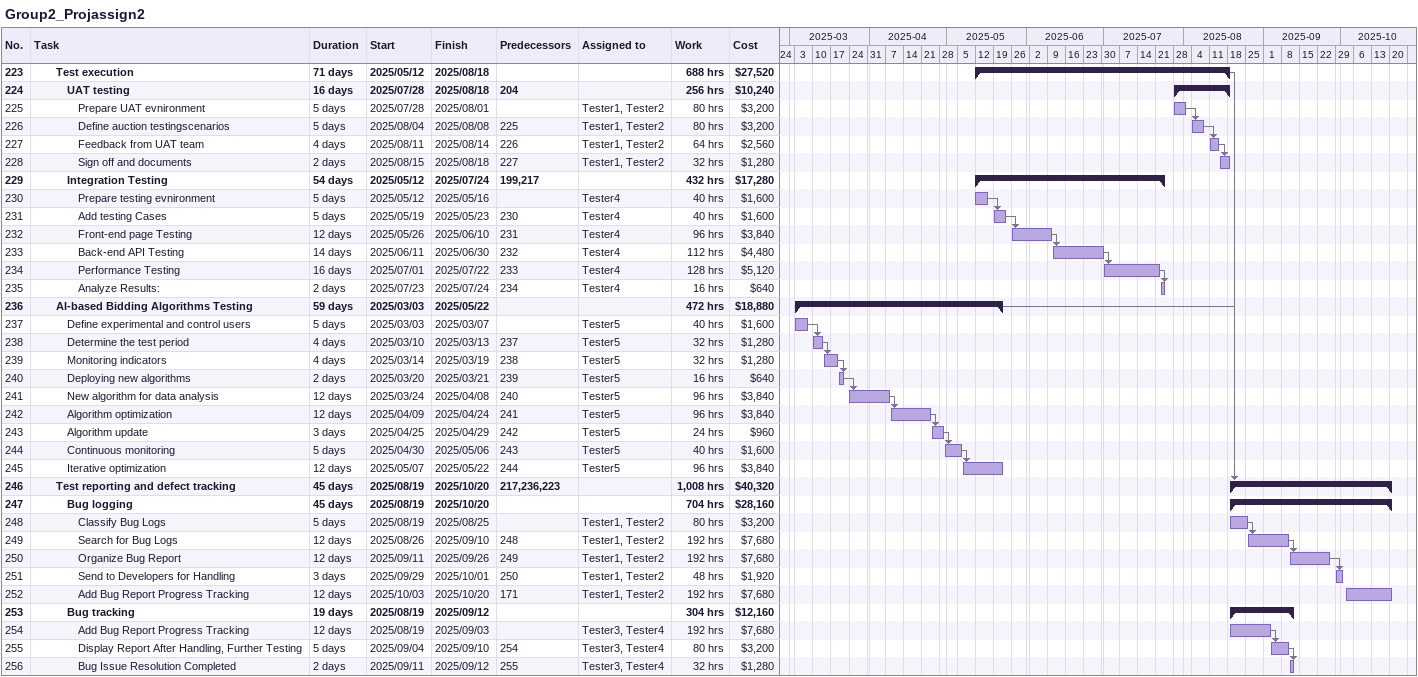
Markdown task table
Group2_Projassign2

| ID | Level | Task | Duration | Start | Finish | Predecessors | Resources | Work (h) | Cost ($) |
|---|---|---|---|---|---|---|---|---|---|
| 223 | 3 | **Test execution** | 71d | 2025-05-12 | 2025-08-18 |  |  | 688 | 27520 |
| 224 | 4 | **UAT testing** | 16d | 2025-07-28 | 2025-08-18 | 204 |  | 256 | 10240 |
| 225 | 5 | Prepare UAT evnironment | 5d | 2025-07-28 | 2025-08-01 |  | Tester1, Tester2 | 80 | 3200 |
| 226 | 5 | Define auction testingscenarios | 5d | 2025-08-04 | 2025-08-08 | 225 | Tester1, Tester2 | 80 | 3200 |
| 227 | 5 | Feedback from UAT team | 4d | 2025-08-11 | 2025-08-14 | 226 | Tester1, Tester2 | 64 | 2560 |
| 228 | 5 | Sign off and documents | 2d | 2025-08-15 | 2025-08-18 | 227 | Tester1, Tester2 | 32 | 1280 |
| 229 | 4 | **Integration Testing** | 54d | 2025-05-12 | 2025-07-24 | 199, 217 |  | 432 | 17280 |
| 230 | 5 | Prepare testing evnironment | 5d | 2025-05-12 | 2025-05-16 |  | Tester4 | 40 | 1600 |
| 231 | 5 | Add testing Cases | 5d | 2025-05-19 | 2025-05-23 | 230 | Tester4 | 40 | 1600 |
| 232 | 5 | Front-end page Testing | 12d | 2025-05-26 | 2025-06-10 | 231 | Tester4 | 96 | 3840 |
| 233 | 5 | Back-end API Testing | 14d | 2025-06-11 | 2025-06-30 | 232 | Tester4 | 112 | 4480 |
| 234 | 5 | Performance Testing | 16d | 2025-07-01 | 2025-07-22 | 233 | Tester4 | 128 | 5120 |
| 235 | 5 | Analyze Results: | 2d | 2025-07-23 | 2025-07-24 | 234 | Tester4 | 16 | 640 |
| 236 | 3 | **AI-based Bidding Algorithms Testing** | 59d | 2025-03-03 | 2025-05-22 |  |  | 472 | 18880 |
| 237 | 4 | Define experimental and control users | 5d | 2025-03-03 | 2025-03-07 |  | Tester5 | 40 | 1600 |
| 238 | 4 | Determine the test period | 4d | 2025-03-10 | 2025-03-13 | 237 | Tester5 | 32 | 1280 |
| 239 | 4 | Monitoring indicators | 4d | 2025-03-14 | 2025-03-19 | 238 | Tester5 | 32 | 1280 |
| 240 | 4 | Deploying new algorithms | 2d | 2025-03-20 | 2025-03-21 | 239 | Tester5 | 16 | 640 |
| 241 | 4 | New algorithm for data analysis | 12d | 2025-03-24 | 2025-04-08 | 240 | Tester5 | 96 | 3840 |
| 242 | 4 | Algorithm optimization | 12d | 2025-04-09 | 2025-04-24 | 241 | Tester5 | 96 | 3840 |
| 243 | 4 | Algorithm update | 3d | 2025-04-25 | 2025-04-29 | 242 | Tester5 | 24 | 960 |
| 244 | 4 | Continuous monitoring | 5d | 2025-04-30 | 2025-05-06 | 243 | Tester5 | 40 | 1600 |
| 245 | 4 | Iterative optimization | 12d | 2025-05-07 | 2025-05-22 | 244 | Tester5 | 96 | 3840 |
| 246 | 3 | **Test reporting and defect tracking** | 45d | 2025-08-19 | 2025-10-20 | 217, 236, 223 |  | 1008 | 40320 |
| 247 | 4 | **Bug logging** | 45d | 2025-08-19 | 2025-10-20 |  |  | 704 | 28160 |
| 248 | 5 | Classify Bug Logs | 5d | 2025-08-19 | 2025-08-25 |  | Tester1, Tester2 | 80 | 3200 |
| 249 | 5 | Search for Bug Logs | 12d | 2025-08-26 | 2025-09-10 | 248 | Tester1, Tester2 | 192 | 7680 |
| 250 | 5 | Organize Bug Report | 12d | 2025-09-11 | 2025-09-26 | 249 | Tester1, Tester2 | 192 | 7680 |
| 251 | 5 | Send to Developers for Handling | 3d | 2025-09-29 | 2025-10-01 | 250 | Tester1, Tester2 | 48 | 1920 |
| 252 | 5 | Add Bug Report Progress Tracking | 12d | 2025-10-03 | 2025-10-20 | 171 | Tester1, Tester2 | 192 | 7680 |
| 253 | 4 | **Bug tracking** | 19d | 2025-08-19 | 2025-09-12 |  |  | 304 | 12160 |
| 254 | 5 | Add Bug Report Progress Tracking | 12d | 2025-08-19 | 2025-09-03 |  | Tester3, Tester4 | 192 | 7680 |
| 255 | 5 | Display Report After Handling, Further Testing | 5d | 2025-09-04 | 2025-09-10 | 254 | Tester3, Tester4 | 80 | 3200 |
| 256 | 5 | Bug Issue Resolution Completed | 2d | 2025-09-11 | 2025-09-12 | 255 | Tester3, Tester4 | 32 | 1280 |
